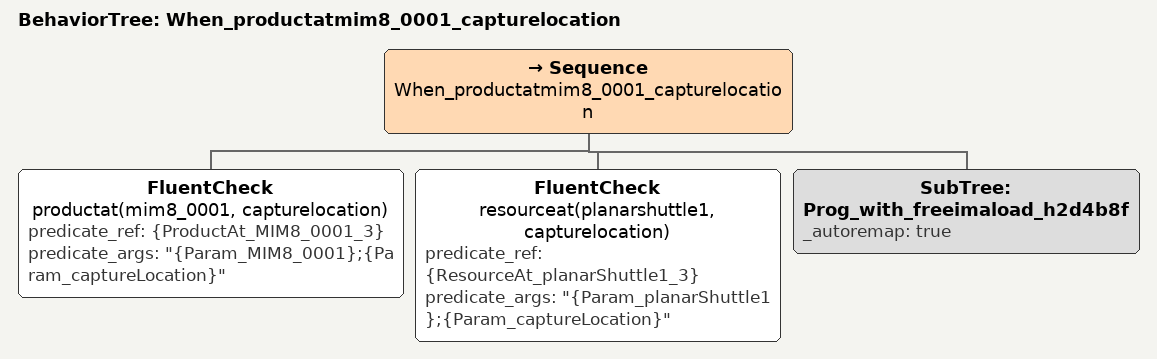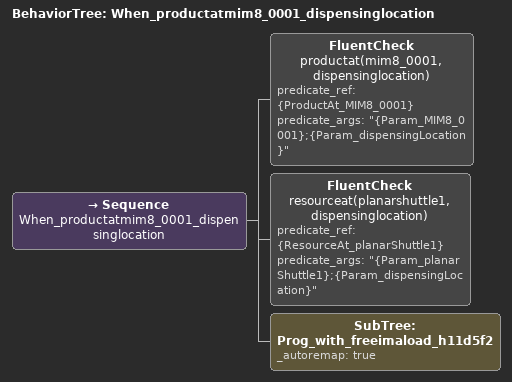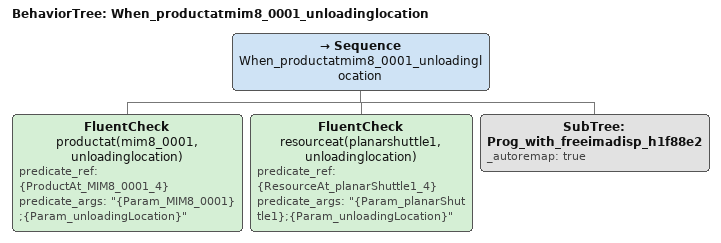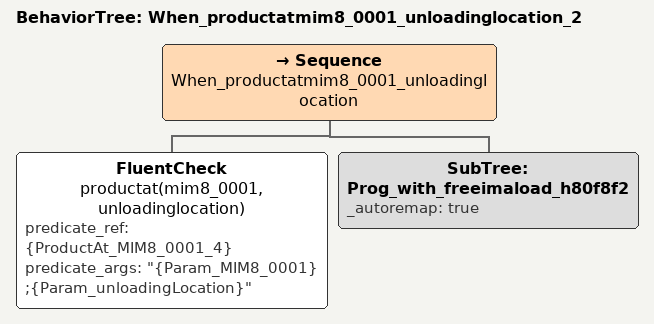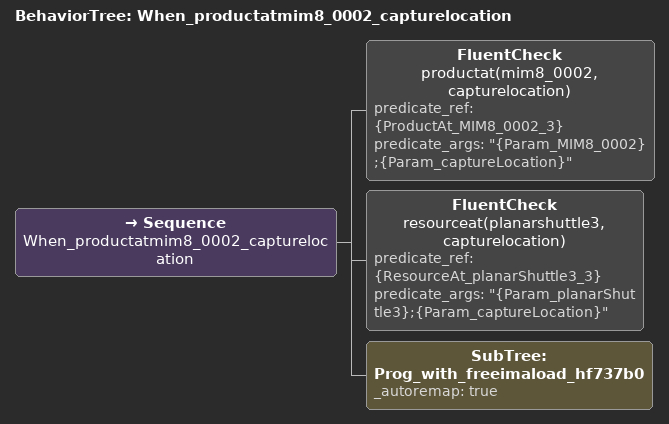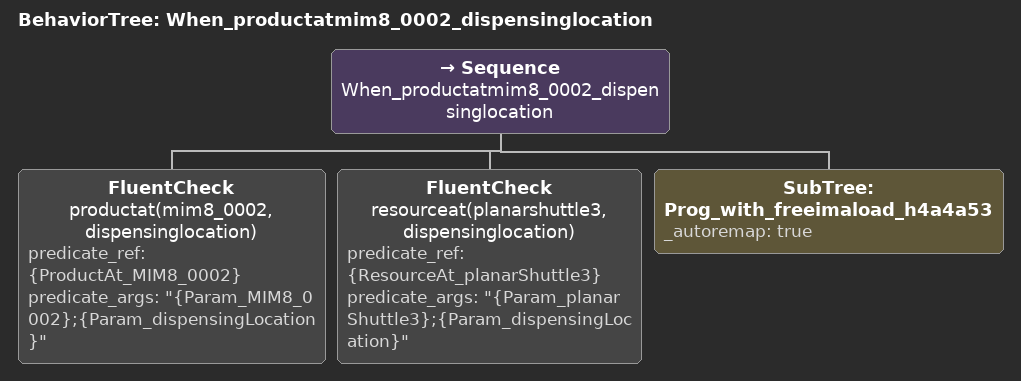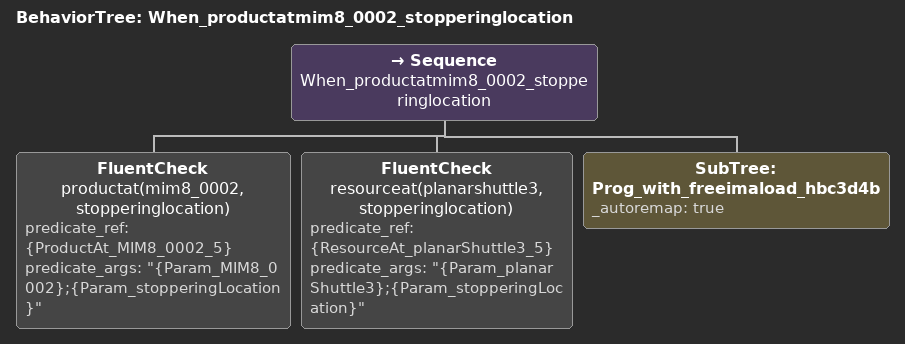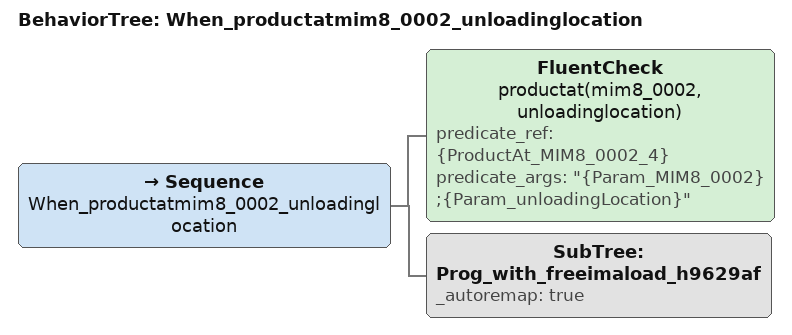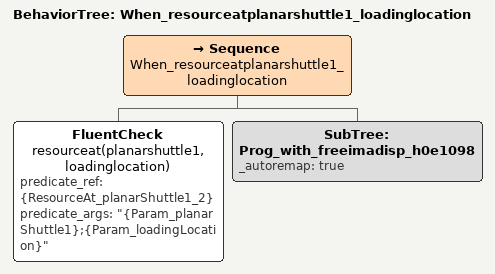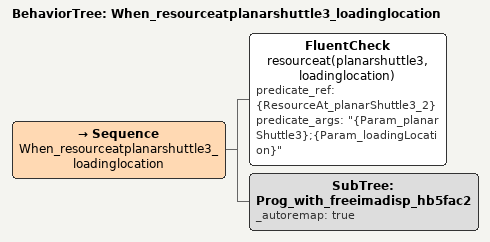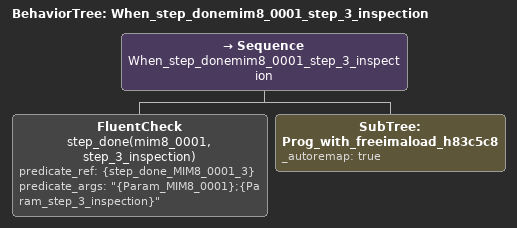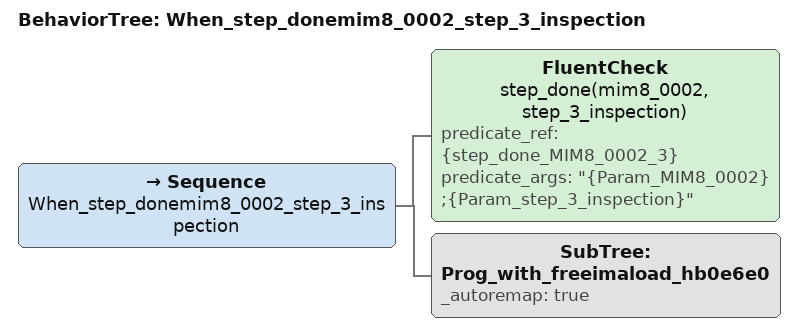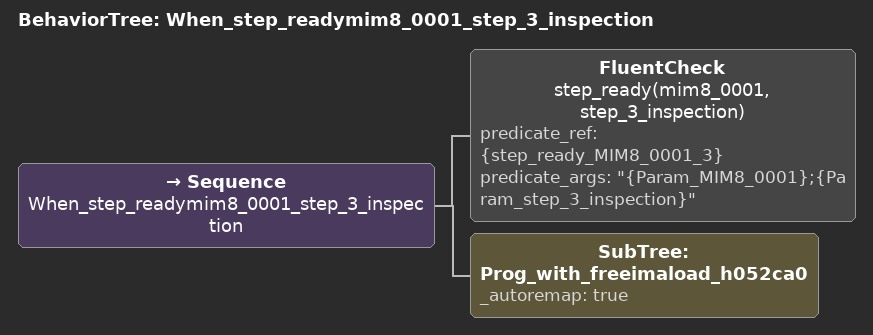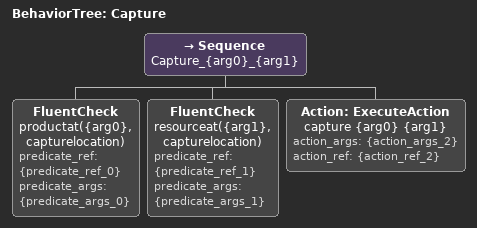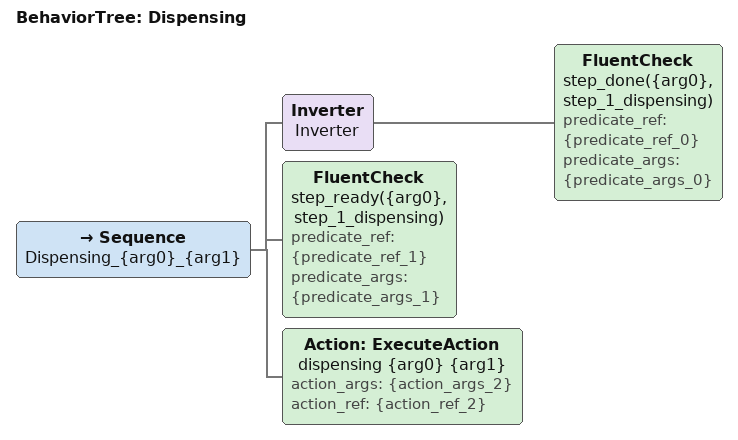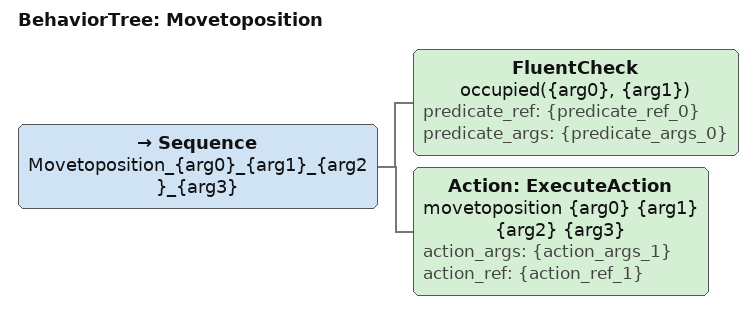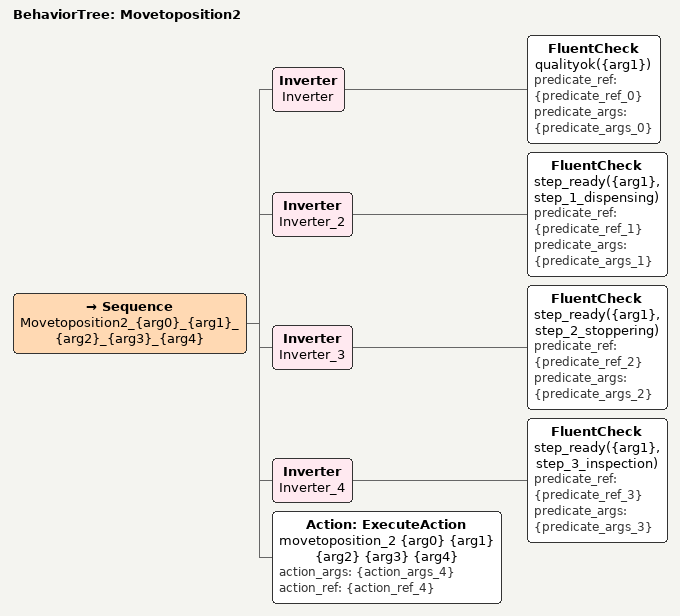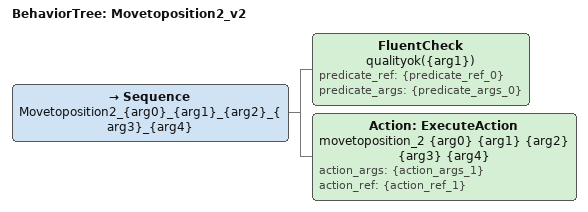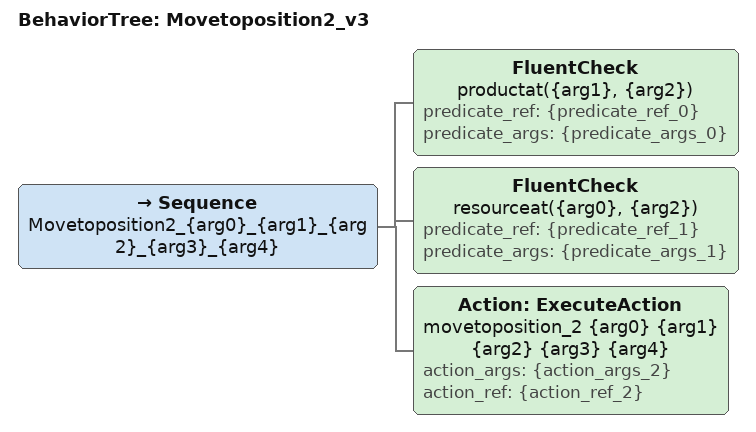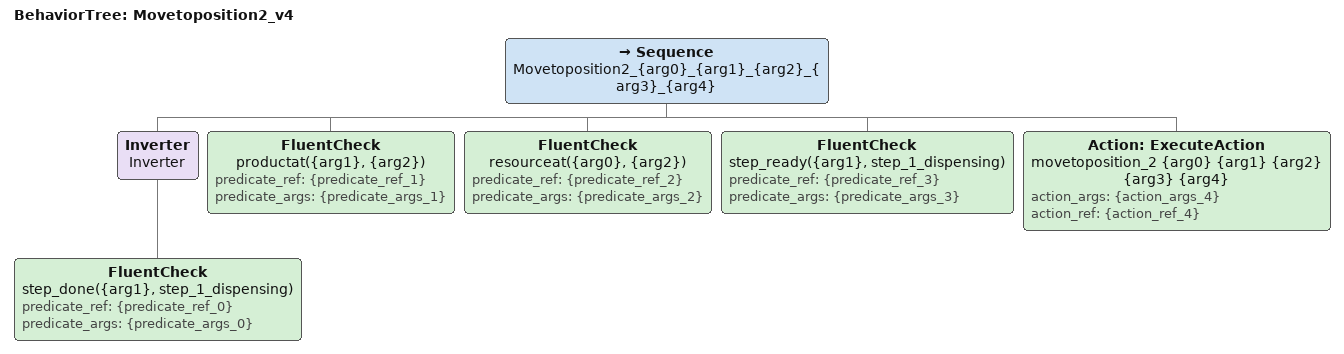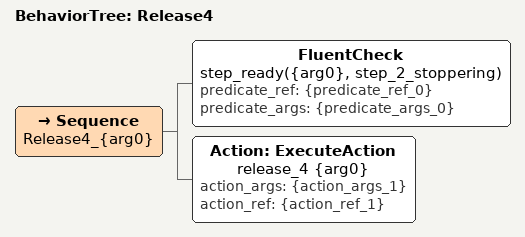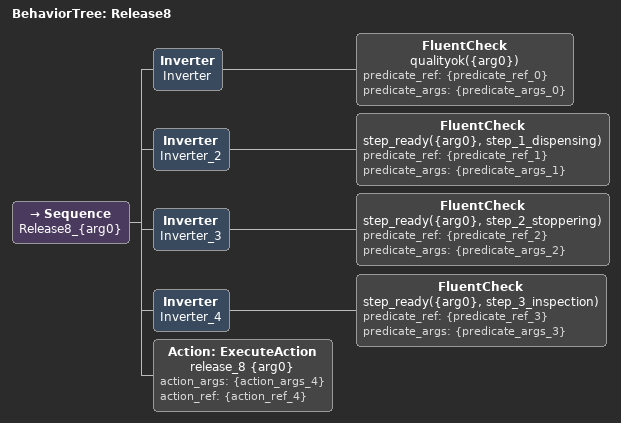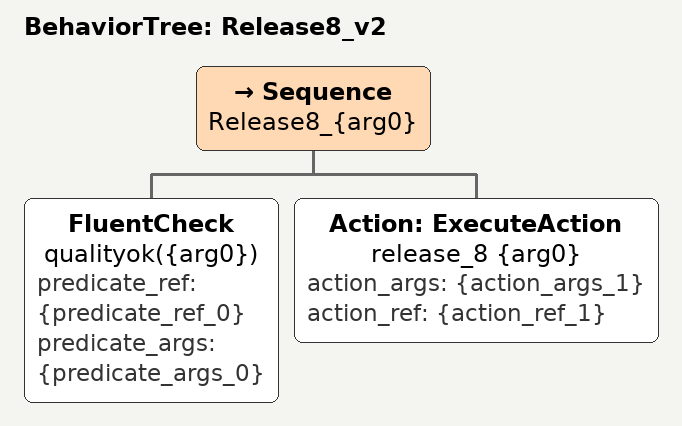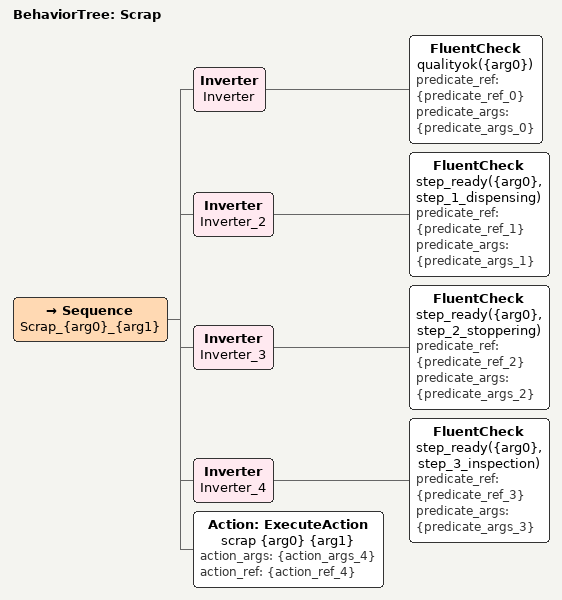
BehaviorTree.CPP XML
<BehaviorTree ID="When_productatmim8_0001_capturelocation">
  <Sequence name="When_productatmim8_0001_capturelocation">
    <FluentCheck name="productat(mim8_0001, capturelocation)" predicate_ref="{ProductAt_MIM8_0001_3}" predicate_args="&quot;{Param_MIM8_0001};{Param_captureLocation}&quot;"/>
    <FluentCheck name="resourceat(planarshuttle1, capturelocation)" predicate_ref="{ResourceAt_planarShuttle1_3}" predicate_args="&quot;{Param_planarShuttle1};{Param_captureLocation}&quot;"/>
    <SubTree ID="Prog_with_freeimaload_h2d4b8f" _autoremap="true"/>
  </Sequence>
</BehaviorTree>

<BehaviorTree ID="When_productatmim8_0001_dispensinglocation">
  <Sequence name="When_productatmim8_0001_dispensinglocation">
    <FluentCheck name="productat(mim8_0001, dispensinglocation)" predicate_ref="{ProductAt_MIM8_0001}" predicate_args="&quot;{Param_MIM8_0001};{Param_dispensingLocation}&quot;"/>
    <FluentCheck name="resourceat(planarshuttle1, dispensinglocation)" predicate_ref="{ResourceAt_planarShuttle1}" predicate_args="&quot;{Param_planarShuttle1};{Param_dispensingLocation}&quot;"/>
    <SubTree ID="Prog_with_freeimaload_h11d5f2" _autoremap="true"/>
  </Sequence>
</BehaviorTree>

<BehaviorTree ID="When_productatmim8_0001_unloadinglocation">
  <Sequence name="When_productatmim8_0001_unloadinglocation">
    <FluentCheck name="productat(mim8_0001, unloadinglocation)" predicate_ref="{ProductAt_MIM8_0001_4}" predicate_args="&quot;{Param_MIM8_0001};{Param_unloadingLocation}&quot;"/>
    <FluentCheck name="resourceat(planarshuttle1, unloadinglocation)" predicate_ref="{ResourceAt_planarShuttle1_4}" predicate_args="&quot;{Param_planarShuttle1};{Param_unloadingLocation}&quot;"/>
    <SubTree ID="Prog_with_freeimadisp_h1f88e2" _autoremap="true"/>
  </Sequence>
</BehaviorTree>

<BehaviorTree ID="When_productatmim8_0001_unloadinglocation_2">
  <Sequence name="When_productatmim8_0001_unloadinglocation">
    <FluentCheck name="productat(mim8_0001, unloadinglocation)" predicate_ref="{ProductAt_MIM8_0001_4}" predicate_args="&quot;{Param_MIM8_0001};{Param_unloadingLocation}&quot;"/>
    <SubTree ID="Prog_with_freeimaload_h80f8f2" _autoremap="true"/>
  </Sequence>
</BehaviorTree>

<BehaviorTree ID="When_productatmim8_0002_capturelocation">
  <Sequence name="When_productatmim8_0002_capturelocation">
    <FluentCheck name="productat(mim8_0002, capturelocation)" predicate_ref="{ProductAt_MIM8_0002_3}" predicate_args="&quot;{Param_MIM8_0002};{Param_captureLocation}&quot;"/>
    <FluentCheck name="resourceat(planarshuttle3, capturelocation)" predicate_ref="{ResourceAt_planarShuttle3_3}" predicate_args="&quot;{Param_planarShuttle3};{Param_captureLocation}&quot;"/>
    <SubTree ID="Prog_with_freeimaload_hf737b0" _autoremap="true"/>
  </Sequence>
</BehaviorTree>

<BehaviorTree ID="When_productatmim8_0002_dispensinglocation">
  <Sequence name="When_productatmim8_0002_dispensinglocation">
    <FluentCheck name="productat(mim8_0002, dispensinglocation)" predicate_ref="{ProductAt_MIM8_0002}" predicate_args="&quot;{Param_MIM8_0002};{Param_dispensingLocation}&quot;"/>
    <FluentCheck name="resourceat(planarshuttle3, dispensinglocation)" predicate_ref="{ResourceAt_planarShuttle3}" predicate_args="&quot;{Param_planarShuttle3};{Param_dispensingLocation}&quot;"/>
    <SubTree ID="Prog_with_freeimaload_h4a4a53" _autoremap="true"/>
  </Sequence>
</BehaviorTree>

<BehaviorTree ID="When_productatmim8_0002_stopperinglocation">
  <Sequence name="When_productatmim8_0002_stopperinglocation">
    <FluentCheck name="productat(mim8_0002, stopperinglocation)" predicate_ref="{ProductAt_MIM8_0002_5}" predicate_args="&quot;{Param_MIM8_0002};{Param_stopperingLocation}&quot;"/>
    <FluentCheck name="resourceat(planarshuttle3, stopperinglocation)" predicate_ref="{ResourceAt_planarShuttle3_5}" predicate_args="&quot;{Param_planarShuttle3};{Param_stopperingLocation}&quot;"/>
    <SubTree ID="Prog_with_freeimaload_hbc3d4b" _autoremap="true"/>
  </Sequence>
</BehaviorTree>

<BehaviorTree ID="When_productatmim8_0002_unloadinglocation">
  <Sequence name="When_productatmim8_0002_unloadinglocation">
    <FluentCheck name="productat(mim8_0002, unloadinglocation)" predicate_ref="{ProductAt_MIM8_0002_4}" predicate_args="&quot;{Param_MIM8_0002};{Param_unloadingLocation}&quot;"/>
    <SubTree ID="Prog_with_freeimaload_h9629af" _autoremap="true"/>
  </Sequence>
</BehaviorTree>

<BehaviorTree ID="When_resourceatplanarshuttle1_loadinglocation">
  <Sequence name="When_resourceatplanarshuttle1_loadinglocation">
    <FluentCheck name="resourceat(planarshuttle1, loadinglocation)" predicate_ref="{ResourceAt_planarShuttle1_2}" predicate_args="&quot;{Param_planarShuttle1};{Param_loadingLocation}&quot;"/>
    <SubTree ID="Prog_with_freeimadisp_h0e1098" _autoremap="true"/>
  </Sequence>
</BehaviorTree>

<BehaviorTree ID="When_resourceatplanarshuttle3_loadinglocation">
  <Sequence name="When_resourceatplanarshuttle3_loadinglocation">
    <FluentCheck name="resourceat(planarshuttle3, loadinglocation)" predicate_ref="{ResourceAt_planarShuttle3_2}" predicate_args="&quot;{Param_planarShuttle3};{Param_loadingLocation}&quot;"/>
    <SubTree ID="Prog_with_freeimadisp_hb5fac2" _autoremap="true"/>
  </Sequence>
</BehaviorTree>

<BehaviorTree ID="When_step_donemim8_0001_step_3_inspection">
  <Sequence name="When_step_donemim8_0001_step_3_inspection">
    <FluentCheck name="step_done(mim8_0001, step_3_inspection)" predicate_ref="{step_done_MIM8_0001_3}" predicate_args="&quot;{Param_MIM8_0001};{Param_step_3_inspection}&quot;"/>
    <SubTree ID="Prog_with_freeimaload_h83c5c8" _autoremap="true"/>
  </Sequence>
</BehaviorTree>

<BehaviorTree ID="When_step_donemim8_0002_step_3_inspection">
  <Sequence name="When_step_donemim8_0002_step_3_inspection">
    <FluentCheck name="step_done(mim8_0002, step_3_inspection)" predicate_ref="{step_done_MIM8_0002_3}" predicate_args="&quot;{Param_MIM8_0002};{Param_step_3_inspection}&quot;"/>
    <SubTree ID="Prog_with_freeimaload_hb0e6e0" _autoremap="true"/>
  </Sequence>
</BehaviorTree>

<BehaviorTree ID="When_step_readymim8_0001_step_3_inspection">
  <Sequence name="When_step_readymim8_0001_step_3_inspection">
    <FluentCheck name="step_ready(mim8_0001, step_3_inspection)" predicate_ref="{step_ready_MIM8_0001_3}" predicate_args="&quot;{Param_MIM8_0001};{Param_step_3_inspection}&quot;"/>
    <SubTree ID="Prog_with_freeimaload_h052ca0" _autoremap="true"/>
  </Sequence>
</BehaviorTree>

<BehaviorTree ID="Capture">
  <Sequence name="Capture_{arg0}_{arg1}">
    <FluentCheck name="productat({arg0}, capturelocation)" predicate_ref="{predicate_ref_0}" predicate_args="{predicate_args_0}"/>
    <FluentCheck name="resourceat({arg1}, capturelocation)" predicate_ref="{predicate_ref_1}" predicate_args="{predicate_args_1}"/>
    <Action ID="ExecuteAction" name="capture {arg0} {arg1}" action_args="{action_args_2}" action_ref="{action_ref_2}"/>
  </Sequence>
</BehaviorTree>

<BehaviorTree ID="Dispensing">
  <Sequence name="Dispensing_{arg0}_{arg1}">
    <Inverter name="Inverter">
      <FluentCheck name="step_done({arg0}, step_1_dispensing)" predicate_ref="{predicate_ref_0}" predicate_args="{predicate_args_0}"/>
    </Inverter>
    <FluentCheck name="step_ready({arg0}, step_1_dispensing)" predicate_ref="{predicate_ref_1}" predicate_args="{predicate_args_1}"/>
    <Action ID="ExecuteAction" name="dispensing {arg0} {arg1}" action_args="{action_args_2}" action_ref="{action_ref_2}"/>
  </Sequence>
</BehaviorTree>

<BehaviorTree ID="Movetoposition">
  <Sequence name="Movetoposition_{arg0}_{arg1}_{arg2}_{arg3}">
    <FluentCheck name="occupied({arg0}, {arg1})" predicate_ref="{predicate_ref_0}" predicate_args="{predicate_args_0}"/>
    <Action ID="ExecuteAction" name="movetoposition {arg0} {arg1} {arg2} {arg3}" action_args="{action_args_1}" action_ref="{action_ref_1}"/>
  </Sequence>
</BehaviorTree>

<BehaviorTree ID="Movetoposition2">
  <Sequence name="Movetoposition2_{arg0}_{arg1}_{arg2}_{arg3}_{arg4}">
    <Inverter name="Inverter">
      <FluentCheck name="qualityok({arg1})" predicate_ref="{predicate_ref_0}" predicate_args="{predicate_args_0}"/>
    </Inverter>
    <Inverter name="Inverter_2">
      <FluentCheck name="step_ready({arg1}, step_1_dispensing)" predicate_ref="{predicate_ref_1}" predicate_args="{predicate_args_1}"/>
    </Inverter>
    <Inverter name="Inverter_3">
      <FluentCheck name="step_ready({arg1}, step_2_stoppering)" predicate_ref="{predicate_ref_2}" predicate_args="{predicate_args_2}"/>
    </Inverter>
    <Inverter name="Inverter_4">
      <FluentCheck name="step_ready({arg1}, step_3_inspection)" predicate_ref="{predicate_ref_3}" predicate_args="{predicate_args_3}"/>
    </Inverter>
    <Action ID="ExecuteAction" name="movetoposition_2 {arg0} {arg1} {arg2} {arg3} {arg4}" action_args="{action_args_4}" action_ref="{action_ref_4}"/>
  </Sequence>
</BehaviorTree>

<BehaviorTree ID="Movetoposition2_v2">
  <Sequence name="Movetoposition2_{arg0}_{arg1}_{arg2}_{arg3}_{arg4}">
    <FluentCheck name="qualityok({arg1})" predicate_ref="{predicate_ref_0}" predicate_args="{predicate_args_0}"/>
    <Action ID="ExecuteAction" name="movetoposition_2 {arg0} {arg1} {arg2} {arg3} {arg4}" action_args="{action_args_1}" action_ref="{action_ref_1}"/>
  </Sequence>
</BehaviorTree>

<BehaviorTree ID="Movetoposition2_v3">
  <Sequence name="Movetoposition2_{arg0}_{arg1}_{arg2}_{arg3}_{arg4}">
    <FluentCheck name="productat({arg1}, {arg2})" predicate_ref="{predicate_ref_0}" predicate_args="{predicate_args_0}"/>
    <FluentCheck name="resourceat({arg0}, {arg2})" predicate_ref="{predicate_ref_1}" predicate_args="{predicate_args_1}"/>
    <Action ID="ExecuteAction" name="movetoposition_2 {arg0} {arg1} {arg2} {arg3} {arg4}" action_args="{action_args_2}" action_ref="{action_ref_2}"/>
  </Sequence>
</BehaviorTree>

<BehaviorTree ID="Movetoposition2_v4">
  <Sequence name="Movetoposition2_{arg0}_{arg1}_{arg2}_{arg3}_{arg4}">
    <Inverter name="Inverter">
      <FluentCheck name="step_done({arg1}, step_1_dispensing)" predicate_ref="{predicate_ref_0}" predicate_args="{predicate_args_0}"/>
    </Inverter>
    <FluentCheck name="productat({arg1}, {arg2})" predicate_ref="{predicate_ref_1}" predicate_args="{predicate_args_1}"/>
    <FluentCheck name="resourceat({arg0}, {arg2})" predicate_ref="{predicate_ref_2}" predicate_args="{predicate_args_2}"/>
    <FluentCheck name="step_ready({arg1}, step_1_dispensing)" predicate_ref="{predicate_ref_3}" predicate_args="{predicate_args_3}"/>
    <Action ID="ExecuteAction" name="movetoposition_2 {arg0} {arg1} {arg2} {arg3} {arg4}" action_args="{action_args_4}" action_ref="{action_ref_4}"/>
  </Sequence>
</BehaviorTree>

<BehaviorTree ID="Release4">
  <Sequence name="Release4_{arg0}">
    <FluentCheck name="step_ready({arg0}, step_2_stoppering)" predicate_ref="{predicate_ref_0}" predicate_args="{predicate_args_0}"/>
    <Action ID="ExecuteAction" name="release_4 {arg0}" action_args="{action_args_1}" action_ref="{action_ref_1}"/>
  </Sequence>
</BehaviorTree>

<BehaviorTree ID="Release8">
  <Sequence name="Release8_{arg0}">
    <Inverter name="Inverter">
      <FluentCheck name="qualityok({arg0})" predicate_ref="{predicate_ref_0}" predicate_args="{predicate_args_0}"/>
    </Inverter>
    <Inverter name="Inverter_2">
      <FluentCheck name="step_ready({arg0}, step_1_dispensing)" predicate_ref="{predicate_ref_1}" predicate_args="{predicate_args_1}"/>
    </Inverter>
    <Inverter name="Inverter_3">
      <FluentCheck name="step_ready({arg0}, step_2_stoppering)" predicate_ref="{predicate_ref_2}" predicate_args="{predicate_args_2}"/>
    </Inverter>
    <Inverter name="Inverter_4">
      <FluentCheck name="step_ready({arg0}, step_3_inspection)" predicate_ref="{predicate_ref_3}" predicate_args="{predicate_args_3}"/>
    </Inverter>
    <Action ID="ExecuteAction" name="release_8 {arg0}" action_args="{action_args_4}" action_ref="{action_ref_4}"/>
  </Sequence>
</BehaviorTree>

<BehaviorTree ID="Release8_v2">
  <Sequence name="Release8_{arg0}">
    <FluentCheck name="qualityok({arg0})" predicate_ref="{predicate_ref_0}" predicate_args="{predicate_args_0}"/>
    <Action ID="ExecuteAction" name="release_8 {arg0}" action_args="{action_args_1}" action_ref="{action_ref_1}"/>
  </Sequence>
</BehaviorTree>

<BehaviorTree ID="Scrap">
  <Sequence name="Scrap_{arg0}_{arg1}">
    <Inverter name="Inverter">
      <FluentCheck name="qualityok({arg0})" predicate_ref="{predicate_ref_0}" predicate_args="{predicate_args_0}"/>
    </Inverter>
    <Inverter name="Inverter_2">
      <FluentCheck name="step_ready({arg0}, step_1_dispensing)" predicate_ref="{predicate_ref_1}" predicate_args="{predicate_args_1}"/>
    </Inverter>
    <Inverter name="Inverter_3">
      <FluentCheck name="step_ready({arg0}, step_2_stoppering)" predicate_ref="{predicate_ref_2}" predicate_args="{predicate_args_2}"/>
    </Inverter>
    <Inverter name="Inverter_4">
      <FluentCheck name="step_ready({arg0}, step_3_inspection)" predicate_ref="{predicate_ref_3}" predicate_args="{predicate_args_3}"/>
    </Inverter>
    <Action ID="ExecuteAction" name="scrap {arg0} {arg1}" action_args="{action_args_4}" action_ref="{action_ref_4}"/>
  </Sequence>
</BehaviorTree>
